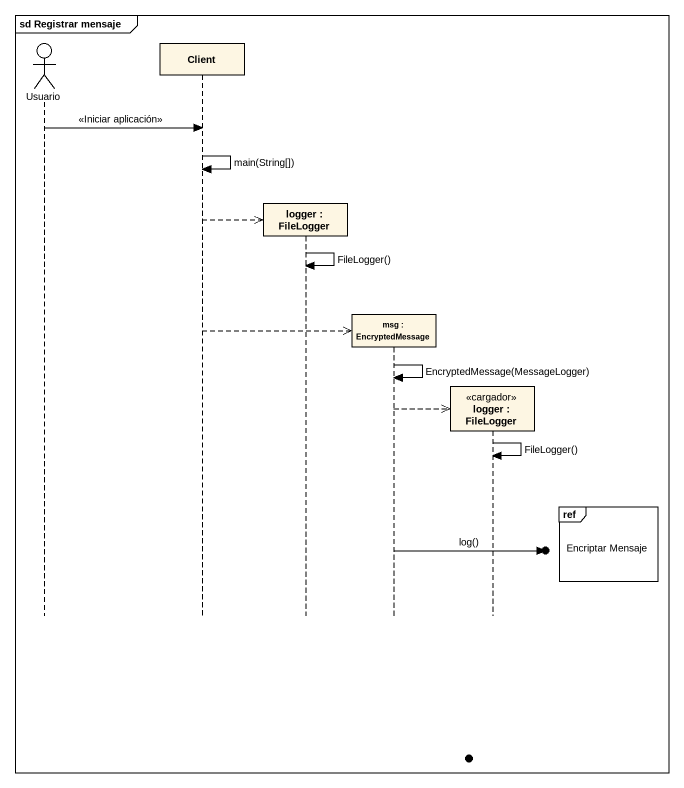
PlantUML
@startuml
mainframe sd Registrar mensaje
hide footbox
actor Usuario
participant Client
participant "logger : FileLogger" as logger
participant "msg : EncryptedMessage" as msg
participant "logger : FileLogger" as logger_2 <<cargador>>

Usuario -> Client : <<Iniciar aplicación>>
Client -> Client : main(String[])
Client -->> logger **
logger -> logger : FileLogger()
Client -->> msg **
msg -> msg : EncryptedMessage(MessageLogger)
msg -->> logger_2 **
logger_2 -> logger_2 : FileLogger()
ref over logger_2 : Encriptar Mensaje
msg ->o] : log()
@enduml
